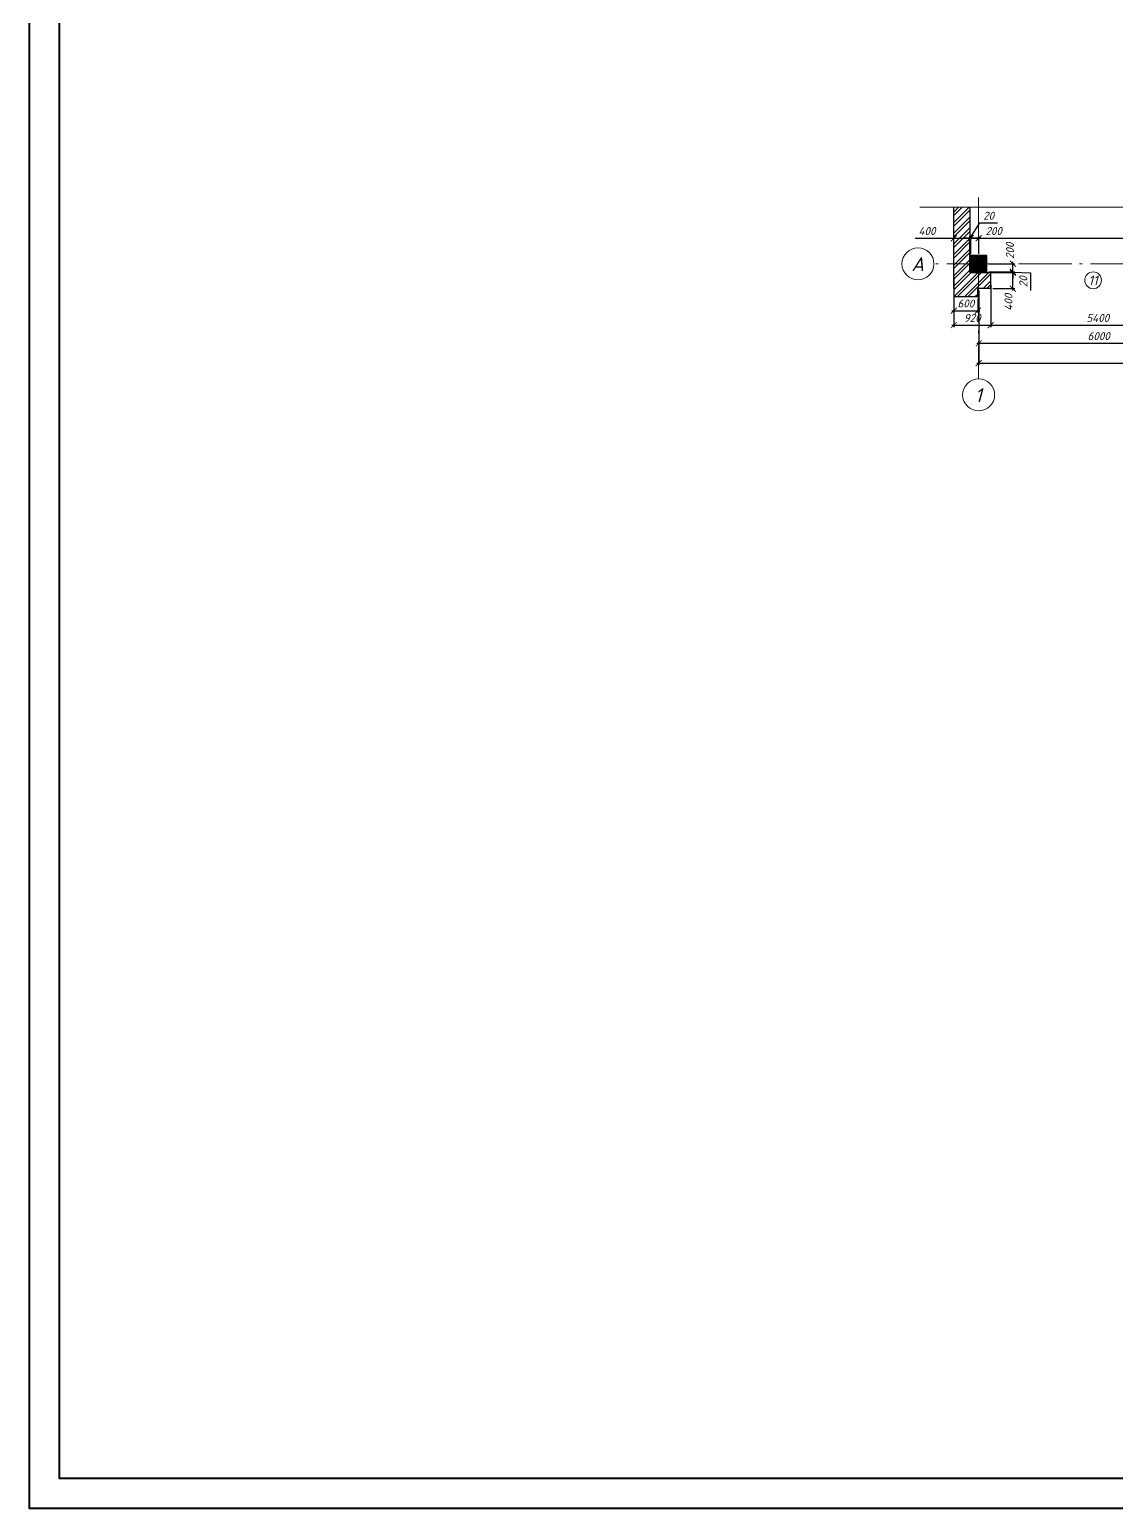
# Model space of a CAD drawing. Header units: millimetres. Extents: x -238377 to -11282, y -123214 to -44846.
# Drawn here: x -238377 to -211207, y -123214 to -86257 of the extents above; entities that cross this region are included whole.
import ezdxf
from ezdxf.enums import TextEntityAlignment as Align

# ---------------------------------------------------------------- set-up
doc = ezdxf.new("R2010")
doc.units = ezdxf.units.MM
doc.header["$MEASUREMENT"] = 0
doc.linetypes.add('Double Dashed', pattern=[1797.222233, 1325, -211.666656, 63.333344, -197.222233])
doc.layers.get('0').update_dxf_attribs({"lineweight": 5})
doc.layers.add('#Hatch', color=252, linetype='Continuous', lineweight=5, true_color=0x696969)
for name, color, linetype, lineweight in [('#Оси', 7, 'Continuous', 5), ('колонны_Ном._пера__94', 252, 'Continuous', 13), ('колонны_Ном._пера__99', 7, 'Continuous', 40), ('оси_Ном._пера__96', 7, 'Continuous', 5), ('оси_Ном._пера__97', 7, 'Continuous', 20), ('размеры', 7, 'Continuous', 5)]:
    doc.layers.add(name, color=color, linetype=linetype, lineweight=lineweight)
doc.layers.add('#стены наруж', color=7, linetype='Continuous')
doc.layers.add('колонны', color=7, linetype='Continuous')
doc.styles.add('GOST 2.304', font='isocpeui.ttf')
doc.styles.get("Standard").update_dxf_attribs({"font": 'isocpeui.ttf'})
doc.dimstyles.get("Standard").update_dxf_attribs({"dimtxt": 200, "dimasz": 150, "dimexe": 50, "dimexo": 50, "dimgap": 80, "dimtad": 1, "dimdec": 0, "dimzin": 0, "dimdsep": 46, "dimtxsty": 'Standard', "dimblk": 'ARCHTICK', "dimcen": 5, "dimdle": 50, "dimadec": 0, "dimazin": 0, "dimtfac": 1, "dimtdec": 0, "dimtofl": 0, "dimtmove": 1, "dimatfit": 3, "dimfxl": 1, "dimtolj": 1, "dimtzin": 0, "dimarcsym": 0})

# ---------------------------------------------------------------- blocks, each defined once
blk = doc.blocks.new('_ArchTick')
at = {"color": 0, "linetype": 'ByBlock', "const_width": 0.15}
blk.add_lwpolyline([(-0.5, -0.5), (0.5, 0.5)], dxfattribs=at)
blk = doc.blocks.new('*D183')
at = {"layer": 'Defpoints', "color": 0, "transparency": 16777216}
for p in [(-184751, -91472), (-214651, -91911), (-184751, -91891)]:
    blk.add_point(p, dxfattribs=at)
at = {"layer": 'размеры', "color": 0, "lineweight": -2, "transparency": 16777216}
for p, q in [((-214701, -91472), (-184701, -91472)), ((-214651, -91861), (-214651, -91422)), ((-184751, -91841), (-184751, -91422))]:
    blk.add_line(p, q, dxfattribs=at)
at = {"layer": 'размеры', "color": 0, "lineweight": -2, "transparency": 16777216, "xscale": 150, "yscale": 150, "zscale": 150, "rotation": 180}
blk.add_blockref('_ArchTick', (-214651, -91472), dxfattribs=at)
at = {"layer": 'размеры', "color": 0, "lineweight": -2, "transparency": 16777216, "xscale": 150, "yscale": 150, "zscale": 150}
blk.add_blockref('_ArchTick', (-184751, -91472), dxfattribs=at)
at = {"layer": 'размеры', "color": 0, "transparency": 16777216, "insert": (-199701, -91292), "char_height": 200, "attachment_point": 5}
blk.add_mtext('\\A1;29900', dxfattribs=at)
blk = doc.blocks.new('*D184')
at = {"layer": 'Defpoints', "color": 0, "transparency": 16777216}
for p in [(-215271, -92393), (-214351, -92731), (-214351, -93644)]:
    blk.add_point(p, dxfattribs=at)
at = {"layer": 'размеры', "color": 0, "lineweight": -2, "transparency": 16777216}
for p, q in [((-215271, -92443), (-215271, -93694)), ((-214351, -92781), (-214351, -93694)), ((-215321, -93644), (-214301, -93644))]:
    blk.add_line(p, q, dxfattribs=at)
at = {"layer": 'размеры', "color": 0, "lineweight": -2, "transparency": 16777216, "xscale": 150, "yscale": 150, "zscale": 150, "rotation": 180}
blk.add_blockref('_ArchTick', (-215271, -93644), dxfattribs=at)
at = {"layer": 'размеры', "color": 0, "lineweight": -2, "transparency": 16777216, "xscale": 150, "yscale": 150, "zscale": 150}
blk.add_blockref('_ArchTick', (-214351, -93644), dxfattribs=at)
at = {"layer": 'размеры', "color": 0, "transparency": 16777216, "insert": (-214811, -93464), "char_height": 200, "attachment_point": 5}
blk.add_mtext('\\A1;920', dxfattribs=at)
blk = doc.blocks.new('*D185')
at = {"layer": 'Defpoints', "color": 0, "transparency": 16777216}
for p in [(-214351, -92584), (-208951, -92421), (-208951, -93644)]:
    blk.add_point(p, dxfattribs=at)
at = {"layer": 'размеры', "color": 0, "lineweight": -2, "transparency": 16777216}
for p, q in [((-214351, -92634), (-214351, -93694)), ((-208951, -92471), (-208951, -93694)), ((-214401, -93644), (-208901, -93644))]:
    blk.add_line(p, q, dxfattribs=at)
at = {"layer": 'размеры', "color": 0, "lineweight": -2, "transparency": 16777216, "xscale": 150, "yscale": 150, "zscale": 150, "rotation": 180}
blk.add_blockref('_ArchTick', (-214351, -93644), dxfattribs=at)
at = {"layer": 'размеры', "color": 0, "lineweight": -2, "transparency": 16777216, "xscale": 150, "yscale": 150, "zscale": 150}
blk.add_blockref('_ArchTick', (-208951, -93644), dxfattribs=at)
at = {"layer": 'размеры', "color": 0, "transparency": 16777216, "insert": (-211673, -93464), "char_height": 200, "attachment_point": 5}
blk.add_mtext('\\A1;5400', dxfattribs=at)
blk = doc.blocks.new('Колонна_15_1', base_point=(22379, 71856))
at = {"layer": 'колонны_Ном._пера__94', "linetype": 'Continuous', "true_color": 0x7d7d7d}
blk.add_hatch(color=8, dxfattribs=at).paths.add_polyline_path([(22179, 71647), (22579, 71647), (22579, 72047), (22179, 72047)])
blk.add_hatch(color=8, dxfattribs=at).paths.add_polyline_path([(22179, 71647), (22579, 71647), (22579, 72047), (22179, 72047)])
at = {"layer": 'колонны_Ном._пера__99', "linetype": 'Continuous', "flags": 128}
blk.add_lwpolyline([(22179, 71647), (22579, 71647), (22579, 72047), (22179, 72047)], close=True, dxfattribs=at)
at = {"layer": 'колонны_Ном._пера__99', "color": 8, "linetype": 'Continuous', "true_color": 0x737373, "flags": 128}
blk.add_lwpolyline([(22179, 71647), (22579, 71647), (22579, 72047), (22179, 72047)], close=True, dxfattribs=at)
at = {"layer": 'оси_Ном._пера__96', "color": 253, "lineweight": 5, "true_color": 0x9c9c9c}
for points in [[(22179, 71847), (22579, 71847)], [(22179, 71847), (22579, 71847)], [(22379, 72047), (22379, 71647)], [(22379, 72047), (22379, 71647)]]:
    blk.add_lwpolyline(points, dxfattribs=at)
blk = doc.blocks.new('*D181')
at = {"layer": 'Defpoints', "color": 0, "transparency": 16777216}
for p in [(-214871, -91472), (-215271, -92111), (-214871, -92331)]:
    blk.add_point(p, dxfattribs=at)
at = {"layer": 'размеры', "color": 0, "lineweight": -2, "transparency": 16777216}
for p, q in [((-216240, -91472), (-215271, -91472)), ((-215321, -91472), (-214821, -91472)), ((-215271, -92061), (-215271, -91422)), ((-214871, -92281), (-214871, -91422))]:
    blk.add_line(p, q, dxfattribs=at)
at = {"layer": 'размеры', "color": 0, "lineweight": -2, "transparency": 16777216, "xscale": 150, "yscale": 150, "zscale": 150, "rotation": 180}
blk.add_blockref('_ArchTick', (-215271, -91472), dxfattribs=at)
at = {"layer": 'размеры', "color": 0, "lineweight": -2, "transparency": 16777216, "xscale": 150, "yscale": 150, "zscale": 150}
blk.add_blockref('_ArchTick', (-214871, -91472), dxfattribs=at)
at = {"layer": 'размеры', "color": 0, "transparency": 16777216, "insert": (-215943, -91292), "char_height": 200, "attachment_point": 5}
blk.add_mtext('\\A1;400', dxfattribs=at)
blk = doc.blocks.new('*D192')
at = {"layer": 'Defpoints', "color": 0, "transparency": 16777216}
for p in [(-214851, -91472), (-214851, -91911), (-214651, -91911)]:
    blk.add_point(p, dxfattribs=at)
at = {"layer": 'размеры', "color": 0, "lineweight": -2, "transparency": 16777216}
for p, q in [((-214601, -91472), (-214901, -91472)), ((-214851, -91861), (-214851, -91422)), ((-214651, -91861), (-214651, -91422))]:
    blk.add_line(p, q, dxfattribs=at)
at = {"layer": 'размеры', "color": 0, "lineweight": -2, "transparency": 16777216, "xscale": 150, "yscale": 150, "zscale": 150, "rotation": 180}
blk.add_blockref('_ArchTick', (-214851, -91472), dxfattribs=at)
at = {"layer": 'размеры', "color": 0, "lineweight": -2, "transparency": 16777216, "xscale": 150, "yscale": 150, "zscale": 150}
blk.add_blockref('_ArchTick', (-214651, -91472), dxfattribs=at)
at = {"layer": 'размеры', "color": 0, "transparency": 16777216, "insert": (-214276, -91292), "char_height": 200, "attachment_point": 5}
blk.add_mtext('\\A1;200', dxfattribs=at)
blk = doc.blocks.new('*D193')
at = {"layer": 'Defpoints', "color": 0, "transparency": 16777216}
for p in [(-214871, -91472), (-214871, -91858), (-214851, -91911)]:
    blk.add_point(p, dxfattribs=at)
at = {"layer": 'размеры', "color": 0, "lineweight": -2, "transparency": 16777216}
for p, q in [((-214861, -91472), (-214622, -91089)), ((-214622, -91089), (-214182, -91089)), ((-214871, -91472), (-215021, -91472)), ((-214871, -91808), (-214871, -91422)), ((-214851, -91472), (-214871, -91472)), ((-214851, -91861), (-214851, -91422)), ((-214851, -91472), (-214701, -91472))]:
    blk.add_line(p, q, dxfattribs=at)
at = {"layer": 'размеры', "color": 0, "lineweight": -2, "transparency": 16777216, "xscale": 150, "yscale": 150, "zscale": 150}
blk.add_blockref('_ArchTick', (-214871, -91472), dxfattribs=at)
at = {"layer": 'размеры', "color": 0, "lineweight": -2, "transparency": 16777216, "xscale": 150, "yscale": 150, "zscale": 150, "rotation": 180}
blk.add_blockref('_ArchTick', (-214851, -91472), dxfattribs=at)
at = {"layer": 'размеры', "color": 0, "transparency": 16777216, "insert": (-214402, -90909), "char_height": 200, "attachment_point": 5}
blk.add_mtext('\\A1;20', dxfattribs=at)
blk = doc.blocks.new('*D194')
at = {"layer": 'Defpoints', "color": 0, "transparency": 16777216}
for p in [(-214451, -92331), (-213796, -92331), (-214351, -92731)]:
    blk.add_point(p, dxfattribs=at)
at = {"layer": 'размеры', "color": 0, "lineweight": -2, "transparency": 16777216}
for p, q in [((-214401, -92331), (-213746, -92331)), ((-213796, -92781), (-213796, -92281)), ((-214301, -92731), (-213746, -92731))]:
    blk.add_line(p, q, dxfattribs=at)
at = {"layer": 'размеры', "color": 0, "lineweight": -2, "transparency": 16777216, "xscale": 150, "yscale": 150, "zscale": 150}
for p, rotation in [((-213796, -92331), 90), ((-213796, -92731), 270)]:
    blk.add_blockref('_ArchTick', p, dxfattribs=dict(at, rotation=rotation))
at = {"layer": 'размеры', "color": 0, "transparency": 16777216, "insert": (-213906, -93071), "char_height": 200, "attachment_point": 5, "rotation": 90}
blk.add_mtext('\\A1;400', dxfattribs=at)
blk = doc.blocks.new('*D195')
at = {"layer": 'Defpoints', "color": 0, "transparency": 16777216}
for p in [(-214451, -92111), (-214451, -92311), (-213796, -92111)]:
    blk.add_point(p, dxfattribs=at)
at = {"layer": 'размеры', "color": 0, "lineweight": -2, "transparency": 16777216}
for p, q in [((-214401, -92111), (-213746, -92111)), ((-214401, -92311), (-213746, -92311)), ((-213796, -92361), (-213796, -92061))]:
    blk.add_line(p, q, dxfattribs=at)
at = {"layer": 'размеры', "color": 0, "lineweight": -2, "transparency": 16777216, "xscale": 150, "yscale": 150, "zscale": 150}
for p, rotation in [((-213796, -92111), 90), ((-213796, -92311), 270)]:
    blk.add_blockref('_ArchTick', p, dxfattribs=dict(at, rotation=rotation))
at = {"layer": 'размеры', "color": 0, "transparency": 16777216, "insert": (-213868, -91787), "char_height": 200, "attachment_point": 5, "rotation": 90}
blk.add_mtext('\\A1;200', dxfattribs=at)
blk = doc.blocks.new('*U201')
at = {"color": 0, "linetype": 'ByBlock', "lineweight": -2}
for p, q in [((102.46, 0), (102.78, 1.25)), ((102.78, 1.25), (103.4, -1.25)), ((102.46, 0), (0, 0)), ((103.4, -1.25), (103.71, 0)), ((206.18, 0), (103.71, 0))]:
    blk.add_line(p, q, dxfattribs=at)
blk = doc.blocks.new('*D202')
at = {"layer": 'Defpoints', "color": 0, "transparency": 16777216}
for p in [(-214651, -92732), (-208651, -92931), (-208651, -94098)]:
    blk.add_point(p, dxfattribs=at)
at = {"layer": 'размеры', "color": 0, "lineweight": -2, "transparency": 16777216}
for p, q in [((-214651, -92782), (-214651, -94148)), ((-208651, -92981), (-208651, -94148)), ((-214701, -94098), (-208601, -94098))]:
    blk.add_line(p, q, dxfattribs=at)
at = {"layer": 'размеры', "color": 0, "lineweight": -2, "transparency": 16777216, "xscale": 150, "yscale": 150, "zscale": 150, "rotation": 180}
blk.add_blockref('_ArchTick', (-214651, -94098), dxfattribs=at)
at = {"layer": 'размеры', "color": 0, "lineweight": -2, "transparency": 16777216, "xscale": 150, "yscale": 150, "zscale": 150}
blk.add_blockref('_ArchTick', (-208651, -94098), dxfattribs=at)
at = {"layer": 'размеры', "color": 0, "transparency": 16777216, "insert": (-211651, -93918), "char_height": 200, "attachment_point": 5}
blk.add_mtext('\\A1;6000', dxfattribs=at)
blk = doc.blocks.new('*D207')
at = {"layer": 'Defpoints', "color": 0, "transparency": 16777216}
for p in [(-214651, -92732), (-184651, -93644), (-184651, -94597)]:
    blk.add_point(p, dxfattribs=at)
at = {"layer": 'размеры', "color": 0, "lineweight": -2, "transparency": 16777216}
for p, q in [((-214651, -92782), (-214651, -94647)), ((-184651, -93694), (-184651, -94647)), ((-214701, -94597), (-184601, -94597))]:
    blk.add_line(p, q, dxfattribs=at)
at = {"layer": 'размеры', "color": 0, "lineweight": -2, "transparency": 16777216, "xscale": 150, "yscale": 150, "zscale": 150, "rotation": 180}
blk.add_blockref('_ArchTick', (-214651, -94597), dxfattribs=at)
at = {"layer": 'размеры', "color": 0, "lineweight": -2, "transparency": 16777216, "xscale": 150, "yscale": 150, "zscale": 150}
blk.add_blockref('_ArchTick', (-184651, -94597), dxfattribs=at)
at = {"layer": 'размеры', "color": 0, "transparency": 16777216, "insert": (-199651, -94417), "char_height": 200, "attachment_point": 5}
blk.add_mtext('\\A1;30000', dxfattribs=at)
blk = doc.blocks.new('*U225')
at = {"color": 0, "linetype": 'ByBlock', "lineweight": -2}
blk.add_circle((0, 0), 6, dxfattribs=at)
blk.add_attdef('Узел', text='', height=4, dxfattribs=at).set_placement((0, 0), align=Align.MIDDLE_CENTER)
blk = doc.blocks.new('*D272')
at = {"layer": 'Defpoints', "color": 0, "transparency": 16777216}
for p in [(-214451, -92311), (-214351, -92331), (-213796, -92331)]:
    blk.add_point(p, dxfattribs=at)
at = {"layer": 'размеры', "color": 0, "lineweight": -2, "transparency": 16777216}
for p, q in [((-214401, -92311), (-213746, -92311)), ((-214301, -92331), (-213746, -92331)), ((-213796, -92311), (-213796, -92161)), ((-213796, -92311), (-213796, -92331)), ((-213796, -92321), (-213354, -92339)), ((-213796, -92331), (-213796, -92481)), ((-213354, -92339), (-213354, -92779))]:
    blk.add_line(p, q, dxfattribs=at)
at = {"layer": 'размеры', "color": 0, "lineweight": -2, "transparency": 16777216, "xscale": 150, "yscale": 150, "zscale": 150}
for p, rotation in [((-213796, -92311), 270), ((-213796, -92331), 90)]:
    blk.add_blockref('_ArchTick', p, dxfattribs=dict(at, rotation=rotation))
at = {"layer": 'размеры', "color": 0, "transparency": 16777216, "insert": (-213534, -92559), "char_height": 200, "attachment_point": 5, "rotation": 90}
blk.add_mtext('\\A1;20', dxfattribs=at)
blk = doc.blocks.new('*D273')
at = {"layer": 'Defpoints', "color": 0, "transparency": 16777216}
for p in [(-215271, -92931), (-214671, -92932), (-214671, -93283)]:
    blk.add_point(p, dxfattribs=at)
at = {"layer": 'размеры', "color": 0, "lineweight": -2, "transparency": 16777216}
for p, q in [((-215271, -92981), (-215271, -93333)), ((-214671, -92982), (-214671, -93333)), ((-215321, -93283), (-214621, -93283))]:
    blk.add_line(p, q, dxfattribs=at)
at = {"layer": 'размеры', "color": 0, "lineweight": -2, "transparency": 16777216, "xscale": 150, "yscale": 150, "zscale": 150, "rotation": 180}
blk.add_blockref('_ArchTick', (-215271, -93283), dxfattribs=at)
at = {"layer": 'размеры', "color": 0, "lineweight": -2, "transparency": 16777216, "xscale": 150, "yscale": 150, "zscale": 150}
blk.add_blockref('_ArchTick', (-214671, -93283), dxfattribs=at)
at = {"layer": 'размеры', "color": 0, "transparency": 16777216, "insert": (-214971, -93103), "char_height": 200, "attachment_point": 5}
blk.add_mtext('\\A1;600', dxfattribs=at)

msp = doc.modelspace()

# ---------------------------------------------------------------- hatches: boundary and pattern name
at = {"layer": '#Hatch'}
h = msp.add_hatch(dxfattribs=at)
h.set_pattern_fill('ANSI32', color=256, scale=500)
h.set_pattern_definition([(45, (0, -12900.65), (-132.58252, 132.58252), []), (45, (88.39, -12900.65), (-132.58252, 132.58252), [])])
h.paths.add_polyline_path([(-214651.2, -92331), (-214871.5, -92331), (-214871.5, -92111), (-215271.5, -92111), (-215271.5, -92931), (-214671.2, -92931.6)])
h.paths.add_polyline_path([(-214351.2, -92331), (-214651.2, -92331), (-214671.2, -92931.6), (-214671.2, -92731.6), (-214351.2, -92731)])
h.paths.add_polyline_path([(-214871.5, -90698), (-215271.5, -90698), (-215271.5, -92111), (-214871.5, -92111)])

# ---------------------------------------------------------------- linework, layer by layer
at = {"layer": '#стены наруж', "lineweight": 30}
for points in [[(-215271.5, -92731), (-215271.5, -90698)], [(-214871.5, -90698), (-214871.5, -92331), (-214351.2, -92331), (-214351.2, -92731), (-214671.2, -92731.6)], [(-215271.5, -92731), (-215271.5, -92931), (-214671.2, -92931.6), (-214671.2, -92731.6)]]:
    msp.add_lwpolyline(points, dxfattribs=at)
at = {"color": 3, "lineweight": 40}
for points in [[(-238376.9, -44845.8), (-11282.4, -44845.8), (-11282.4, -123214.4), (-238376.9, -123214.4)], [(-237626.3, -45596.4), (-12033, -45596.4), (-12033, -122463.8), (-237626.3, -122463.8)]]:
    msp.add_lwpolyline(points, close=True, dxfattribs=at)
at = {"layer": 'оси_Ном._пера__96', "linetype": 'Double Dashed', "lineweight": 5}
for p, q in [((-214651.2, -90454.7), (-214651.2, -94206.1)), ((-183570.6, -92111), (-215768.1, -92111)), ((-214651.2, -94206.1), (-214651.2, -94987))]:
    msp.add_line(p, q, dxfattribs=at)
at = {"layer": 'оси_Ном._пера__96', "linetype": 'Double Dashed'}
msp.add_point((-214651.2, -94206.1), dxfattribs=at)
msp.add_point((-214651.2, -94206.1), dxfattribs=at)
at = {"layer": 'оси_Ном._пера__97', "linetype": 'Continuous'}
for centre, major_axis, start_param, end_param in [((-216168.1, -92111), (-282.8, 282.8), 0.7853982, 7.0685835), ((-214651.2, -95387), (282.8, 282.8), 3.9269908, 10.2101761)]:
    msp.add_ellipse(centre, major_axis=major_axis, ratio=1, start_param=start_param, end_param=end_param, dxfattribs=at)

# ---------------------------------------------------------------- block references
at = {"xscale": -160, "yscale": 160, "zscale": 160}
msp.add_blockref('*U201', (-183130.2, -90698), dxfattribs=at)
at = {"layer": 'колонны'}
msp.add_blockref('Колонна_15_1', (-214651.5, -92102.1), dxfattribs=at)
at = {"layer": 'размеры'}
ref = msp.add_blockref('*U225', (-211790.6, -92522.5), dxfattribs=dict(at, xscale=35, yscale=35, zscale=35))
ref.add_attrib('Узел', '11', dxfattribs={"layer": '0', "color": 0, "linetype": 'ByBlock', "lineweight": -2, "height": 233.33}).set_placement((-211790.6, -92522.5), align=Align.MIDDLE_CENTER)

# ---------------------------------------------------------------- texts
at = {"layer": '#Оси', "linetype": 'Continuous', "ltscale": 100, "style": 'GOST 2.304'}
for s, p in [('А', (-216175.1, -92118.7)), ('1', (-214658.1, -95394.6))]:
    msp.add_text(s, height=350, dxfattribs=at).set_placement(p, align=Align.MIDDLE_CENTER)

# ---------------------------------------------------------------- dimensions: what is measured, and where the dimension line sits
at = {"layer": 'размеры'}
for base, p1, p2, picture, middle in [((-214871.5, -91472), (-214851.5, -91911), (-214871.5, -91858.5), '*D193', (-214541.8, -91089)), ((-214871.5, -91472), (-215271.5, -92111), (-214871.5, -92331), '*D181', (-215942.7, -91421.9)), ((-214851.5, -91472), (-214651.5, -91911), (-214851.5, -91911), '*D192', (-214276.2, -91472)), ((-184751.2, -91472), (-214651.5, -91911), (-184751.2, -91891), '*D183', (-199701.3, -91472)), ((-214351.2, -93643.9), (-215271.5, -92393.5), (-214351.2, -92731), '*D184', (-214811.3, -93643.9)), ((-208951.3, -93643.9), (-214351.2, -92584.4), (-208951.3, -92421), '*D185', (-211672.6, -93643.9))]:
    dim = msp.add_linear_dim(base=base, p1=p1, p2=p2, dimstyle='Standard', dxfattribs=at)
    dim.commit()
    dim.dimension.update_dxf_attribs({"geometry": picture, "text_midpoint": middle, "dimtype": 160})
for base, p1, p2, picture, middle in [((-213796, -92111), (-214451.5, -92311), (-214451.5, -92111), '*D195', (-213687.7, -91786.8)), ((-213796, -92331), (-214451.5, -92311), (-214351.2, -92331), '*D272', (-213354, -92419.1)), ((-213796, -92331), (-214351.2, -92731), (-214451.5, -92331), '*D194', (-213726, -93071.2))]:
    dim = msp.add_linear_dim(base=base, p1=p1, p2=p2, angle=90, dimstyle='Standard', dxfattribs=at)
    dim.commit()
    dim.dimension.update_dxf_attribs({"geometry": picture, "text_midpoint": middle, "dimtype": 160})
for base, p1, p2, picture, middle in [((-208651.2, -94097.7), (-214651.2, -92731.5), (-208651.2, -92931), '*D202', (-211651.2, -93917.7)), ((-184651.2, -94596.5), (-214651.2, -92731.5), (-184651.2, -93643.9), '*D207', (-199651.2, -94416.5)), ((-214671.2, -93282.6), (-215271.5, -92931), (-214671.2, -92931.6), '*D273', (-214971.3, -93102.6))]:
    dim = msp.add_linear_dim(base=base, p1=p1, p2=p2, dimstyle='Standard', dxfattribs=at)
    dim.commit()
    dim.dimension.update_dxf_attribs({"geometry": picture, "text_midpoint": middle})

doc.saveas('drawing.dxf')
